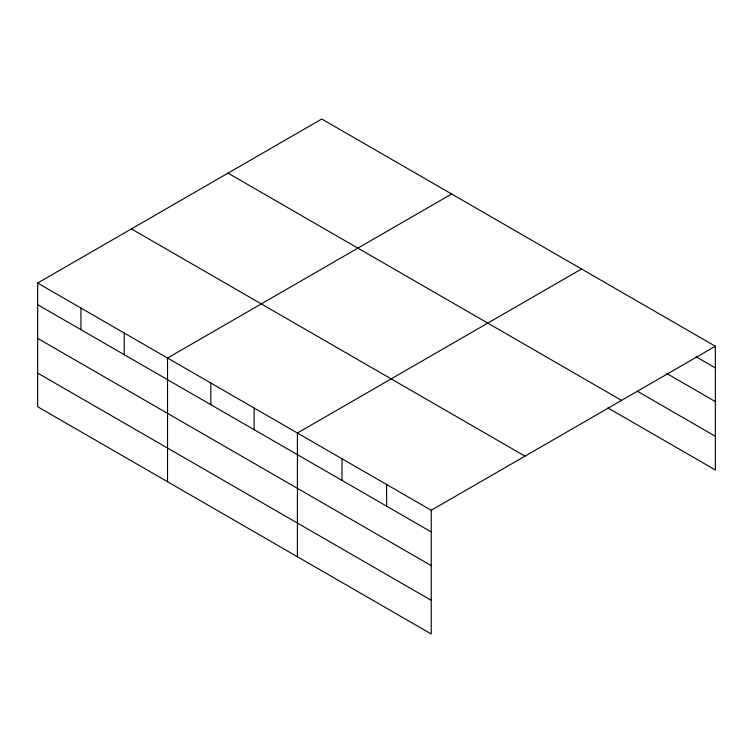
<?xml version="1.0" encoding="UTF-8"?>
<svg xmlns="http://www.w3.org/2000/svg" width="753" height="753" viewBox="0 0 753 753"><rect width="100%" height="100%" fill="white"/><g stroke="black" fill="none" stroke-linecap="round" stroke-linejoin="round"><path stroke-width="1.13" d="M431.234 565.607L431.234 510.28L37.65 283.043L37.65 406.752L431.234 633.988L431.234 565.607L37.65 338.37M607.887 407.919L715.35 469.957L715.35 346.248L321.766 119.012L37.65 283.043M451.649 194.001L167.533 358.033L167.533 481.741M581.532 268.99L297.416 433.022L297.416 556.731M431.234 510.28L715.35 346.248M696.092 356.771L715.35 367.897M666.687 373.479L715.35 401.575M637.292 391.212L715.35 436.279M228.008 173.143L621.592 400.38M131.408 228.912L524.992 456.149M37.65 304.692L431.234 531.929M37.65 373.074L431.234 600.31M386.628 484.527L386.628 506.176M342.022 458.775L342.022 480.423M254.119 408.022L254.119 429.671M210.831 383.023L210.831 404.672M124.236 333.033L124.236 354.682M80.948 308.043L80.948 329.682"/></g></svg>
